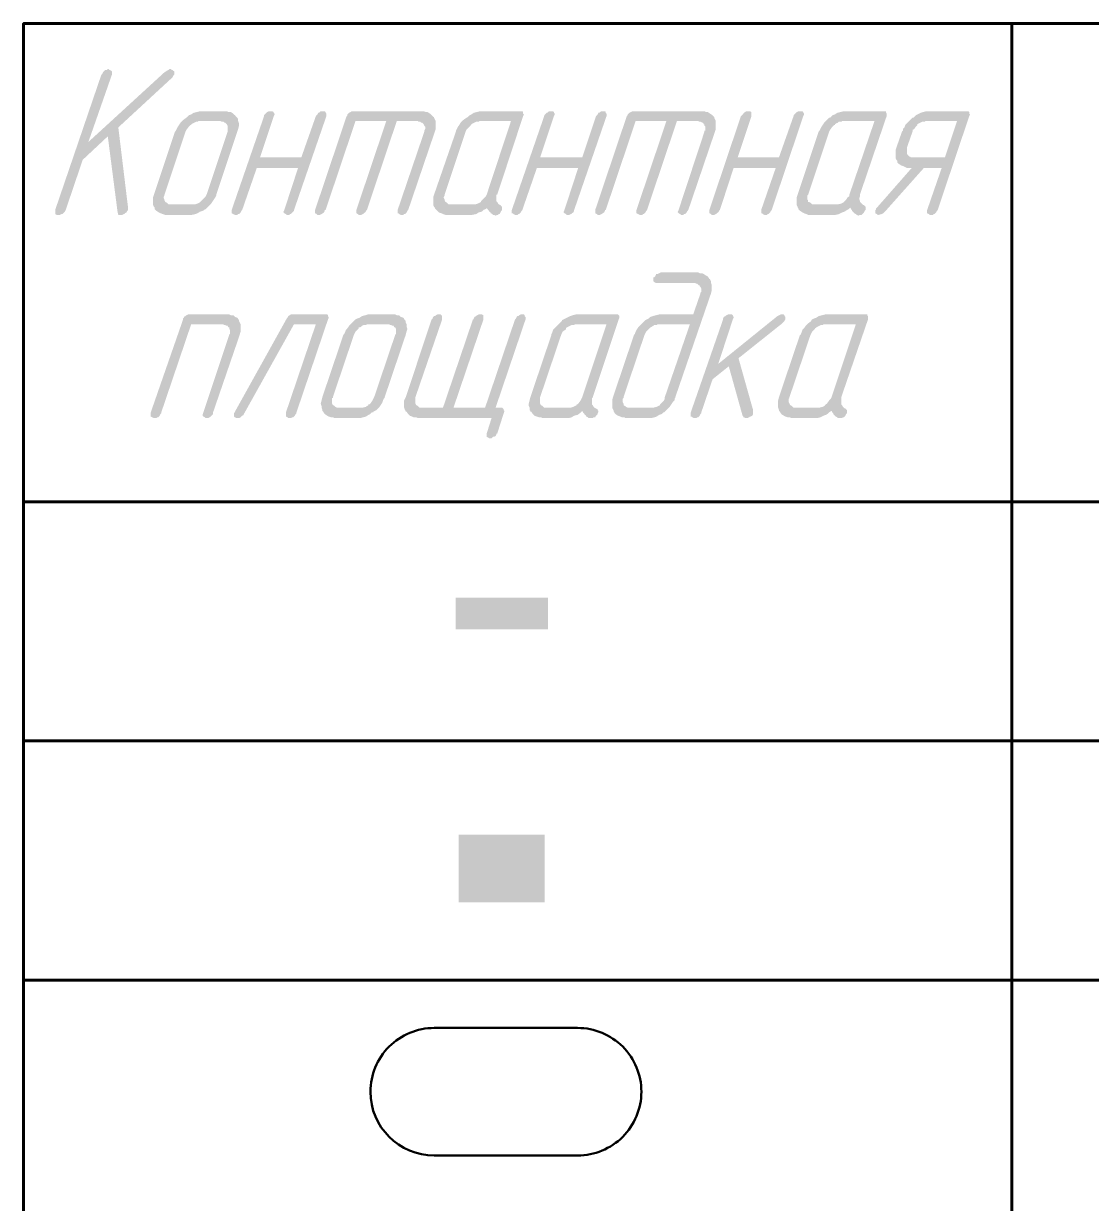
# Model space of a CAD drawing. Extents: x 346 to 4955, y 45 to 639.
# Drawn here: x 1515.52 to 1548.9, y 157.03 to 193.91 of the extents above; entities that cross this region are included whole.
import ezdxf

# ---------------------------------------------------------------- set-up
doc = ezdxf.new("R2010")
doc.units = 0
doc.header["$MEASUREMENT"] = 0
doc.layers.add('PDF _Геометрия', color=7, linetype='CONTINUOUS')
doc.layers.add('PDF _Сплошная заливка', color=7, linetype='CONTINUOUS')

msp = doc.modelspace()

# ---------------------------------------------------------------- hatches: boundary and pattern name
at = {"layer": 'PDF _Сплошная заливка', "transparency": 33554559}
for points in [[(1520.155, 192.458), (1520.18, 192.458), (1520.205, 192.433), (1520.231, 192.408), (1520.231, 192.382), (1520.231, 192.357), (1520.231, 192.306), (1520.231, 192.306), (1520.205, 192.281), (1520.18, 192.23), (1520.155, 192.205), (1518.484, 190.661), (1518.788, 188.155), (1518.788, 188.104), (1518.788, 188.104), (1518.788, 188.079), (1518.788, 188.079), (1518.763, 188.053), (1518.737, 188.003), (1518.687, 187.978), (1518.687, 187.952), (1518.661, 187.952), (1518.611, 187.927), (1518.56, 187.927), (1518.484, 187.927), (1518.459, 188.028), (1518.155, 190.382), (1517.371, 189.648), (1516.839, 188.079), (1516.839, 188.079), (1516.814, 188.028), (1516.789, 188.003), (1516.738, 187.952), (1516.738, 187.952), (1516.713, 187.952), (1516.662, 187.927), (1516.611, 187.927), (1516.611, 187.927), (1516.586, 187.927), (1516.561, 187.927), (1516.51, 187.952), (1516.51, 187.978), (1516.51, 188.003), (1516.51, 188.028), (1516.51, 188.079), (1517.953, 192.306), (1517.953, 192.306), (1517.978, 192.332), (1518.003, 192.382), (1518.029, 192.408), (1518.029, 192.408), (1518.054, 192.433), (1518.079, 192.458), (1518.13, 192.458), (1518.155, 192.484), (1518.181, 192.484), (1518.206, 192.458), (1518.231, 192.458), (1518.257, 192.433), (1518.257, 192.433), (1518.282, 192.408), (1518.282, 192.357), (1518.282, 192.306), (1517.548, 190.205), (1519.952, 192.408), (1519.977, 192.408), (1519.977, 192.408), (1520.003, 192.433), (1520.053, 192.458), (1520.079, 192.484), (1520.129, 192.484)], [(1524.887, 191.167), (1524.938, 191.167), (1524.963, 191.142), (1524.963, 191.117), (1524.988, 191.091), (1524.988, 191.066), (1524.988, 191.015), (1523.976, 188.079), (1523.976, 188.079), (1523.976, 188.053), (1523.925, 188.003), (1523.9, 187.978), (1523.875, 187.952), (1523.85, 187.952), (1523.824, 187.927), (1523.774, 187.927), (1523.774, 187.927), (1523.748, 187.927), (1523.723, 187.952), (1523.672, 187.978), (1523.672, 187.978), (1523.647, 188.003), (1523.647, 188.028), (1523.672, 188.079), (1524.103, 189.395), (1522.812, 189.395), (1522.356, 188.079), (1522.356, 188.079), (1522.331, 188.053), (1522.306, 188.003), (1522.28, 187.978), (1522.255, 187.952), (1522.23, 187.952), (1522.205, 187.927), (1522.154, 187.927), (1522.129, 187.927), (1522.129, 187.927), (1522.078, 187.952), (1522.027, 187.978), (1522.027, 187.978), (1522.027, 188.003), (1522.027, 188.028), (1522.027, 188.079), (1523.04, 191.015), (1523.04, 191.015), (1523.04, 191.041), (1523.065, 191.066), (1523.116, 191.117), (1523.116, 191.117), (1523.141, 191.142), (1523.192, 191.167), (1523.242, 191.167), (1523.242, 191.167), (1523.267, 191.167), (1523.293, 191.167), (1523.343, 191.142), (1523.343, 191.117), (1523.369, 191.091), (1523.369, 191.066), (1523.343, 191.015), (1522.913, 189.724), (1524.204, 189.724), (1524.659, 191.015), (1524.659, 191.015), (1524.685, 191.041), (1524.71, 191.066), (1524.735, 191.117), (1524.761, 191.117), (1524.786, 191.142), (1524.811, 191.167), (1524.862, 191.167)], [(1528.025, 191.167), (1528.101, 191.142), (1528.152, 191.142), (1528.228, 191.091), (1528.278, 191.041), (1528.329, 190.99), (1528.354, 190.99), (1528.354, 190.965), (1528.38, 190.914), (1528.405, 190.863), (1528.405, 190.788), (1528.405, 190.712), (1528.405, 190.61), (1528.38, 190.534), (1527.545, 188.079), (1527.545, 188.079), (1527.519, 188.053), (1527.494, 188.003), (1527.469, 187.978), (1527.443, 187.952), (1527.418, 187.952), (1527.393, 187.927), (1527.342, 187.927), (1527.317, 187.927), (1527.317, 187.927), (1527.266, 187.952), (1527.241, 187.978), (1527.215, 187.978), (1527.215, 188.003), (1527.215, 188.028), (1527.215, 188.079), (1528.051, 190.534), (1528.051, 190.534), (1528.051, 190.56), (1528.051, 190.56), (1528.076, 190.61), (1528.076, 190.636), (1528.076, 190.686), (1528.051, 190.712), (1528.025, 190.762), (1528.025, 190.762), (1528.025, 190.762), (1527.975, 190.813), (1527.949, 190.813), (1527.924, 190.838), (1527.873, 190.838), (1527.848, 190.863), (1527.19, 190.863), (1526.254, 188.079), (1526.254, 188.079), (1526.228, 188.053), (1526.203, 188.003), (1526.153, 187.978), (1526.153, 187.952), (1526.127, 187.952), (1526.077, 187.927), (1526.026, 187.927), (1526.026, 187.927), (1526.001, 187.927), (1525.975, 187.952), (1525.925, 187.978), (1525.925, 187.978), (1525.925, 188.003), (1525.925, 188.028), (1525.925, 188.079), (1526.861, 190.863), (1525.899, 190.863), (1524.963, 188.079), (1524.938, 188.079), (1524.938, 188.053), (1524.912, 188.003), (1524.862, 187.978), (1524.862, 187.952), (1524.837, 187.952), (1524.786, 187.927), (1524.735, 187.927), (1524.735, 187.927), (1524.71, 187.927), (1524.685, 187.952), (1524.634, 187.978), (1524.634, 187.978), (1524.634, 188.003), (1524.634, 188.028), (1524.634, 188.079), (1525.621, 191.015), (1525.621, 191.015), (1525.646, 191.041), (1525.646, 191.066), (1525.672, 191.091), (1525.697, 191.117), (1525.748, 191.142), (1525.773, 191.167), (1525.849, 191.167), (1528, 191.167)], [(1533.669, 191.167), (1533.694, 191.167), (1533.72, 191.142), (1533.72, 191.117), (1533.745, 191.091), (1533.745, 191.066), (1533.745, 191.015), (1532.733, 188.079), (1532.733, 188.079), (1532.733, 188.053), (1532.707, 188.003), (1532.657, 187.978), (1532.657, 187.952), (1532.631, 187.952), (1532.581, 187.927), (1532.53, 187.927), (1532.53, 187.927), (1532.505, 187.927), (1532.479, 187.952), (1532.429, 187.978), (1532.429, 187.978), (1532.404, 188.003), (1532.404, 188.028), (1532.429, 188.079), (1532.859, 189.395), (1531.568, 189.395), (1531.113, 188.079), (1531.113, 188.079), (1531.088, 188.053), (1531.062, 188.003), (1531.037, 187.978), (1531.012, 187.952), (1530.986, 187.952), (1530.961, 187.927), (1530.91, 187.927), (1530.885, 187.927), (1530.885, 187.927), (1530.835, 187.952), (1530.809, 187.978), (1530.784, 187.978), (1530.784, 188.003), (1530.784, 188.028), (1530.784, 188.079), (1531.796, 191.015), (1531.796, 191.015), (1531.796, 191.041), (1531.822, 191.066), (1531.872, 191.117), (1531.897, 191.117), (1531.923, 191.142), (1531.948, 191.167), (1531.999, 191.167), (1532.024, 191.167), (1532.024, 191.167), (1532.075, 191.167), (1532.1, 191.142), (1532.1, 191.117), (1532.125, 191.091), (1532.125, 191.066), (1532.1, 191.015), (1531.67, 189.724), (1532.986, 189.724), (1533.416, 191.015), (1533.416, 191.015), (1533.441, 191.041), (1533.466, 191.066), (1533.492, 191.117), (1533.517, 191.117), (1533.542, 191.142), (1533.593, 191.167), (1533.618, 191.167), (1533.644, 191.167)], [(1536.807, 191.167), (1536.858, 191.142), (1536.908, 191.142), (1536.984, 191.091), (1537.06, 191.041), (1537.111, 190.99), (1537.111, 190.99), (1537.111, 190.965), (1537.136, 190.914), (1537.161, 190.863), (1537.161, 190.788), (1537.161, 190.712), (1537.161, 190.61), (1537.136, 190.534), (1536.301, 188.079), (1536.301, 188.079), (1536.276, 188.053), (1536.25, 188.003), (1536.225, 187.978), (1536.2, 187.952), (1536.174, 187.952), (1536.149, 187.927), (1536.099, 187.927), (1536.099, 187.927), (1536.073, 187.927), (1536.048, 187.952), (1535.997, 187.978), (1535.997, 187.978), (1535.972, 188.003), (1535.972, 188.028), (1535.997, 188.079), (1536.807, 190.534), (1536.807, 190.534), (1536.807, 190.56), (1536.832, 190.56), (1536.832, 190.61), (1536.832, 190.636), (1536.832, 190.686), (1536.807, 190.712), (1536.807, 190.762), (1536.807, 190.762), (1536.782, 190.762), (1536.756, 190.813), (1536.731, 190.813), (1536.681, 190.838), (1536.655, 190.838), (1536.605, 190.863), (1535.947, 190.863), (1535.01, 188.079), (1535.01, 188.079), (1534.985, 188.053), (1534.96, 188.003), (1534.934, 187.978), (1534.909, 187.952), (1534.884, 187.952), (1534.858, 187.927), (1534.808, 187.927), (1534.783, 187.927), (1534.783, 187.927), (1534.732, 187.952), (1534.681, 187.978), (1534.681, 187.978), (1534.681, 188.003), (1534.681, 188.028), (1534.681, 188.079), (1535.618, 190.863), (1534.656, 190.863), (1533.72, 188.079), (1533.694, 188.079), (1533.694, 188.053), (1533.669, 188.003), (1533.618, 187.978), (1533.618, 187.952), (1533.593, 187.952), (1533.542, 187.927), (1533.492, 187.927), (1533.492, 187.927), (1533.466, 187.927), (1533.441, 187.952), (1533.391, 187.978), (1533.391, 187.978), (1533.391, 188.003), (1533.391, 188.028), (1533.391, 188.079), (1534.378, 191.015), (1534.378, 191.015), (1534.403, 191.041), (1534.403, 191.066), (1534.428, 191.091), (1534.454, 191.117), (1534.504, 191.142), (1534.555, 191.167), (1534.605, 191.167), (1536.756, 191.167)], [(1539.819, 191.167), (1539.869, 191.167), (1539.895, 191.142), (1539.895, 191.117), (1539.92, 191.091), (1539.92, 191.066), (1539.895, 191.015), (1538.908, 188.079), (1538.908, 188.079), (1538.882, 188.053), (1538.857, 188.003), (1538.832, 187.978), (1538.806, 187.952), (1538.781, 187.952), (1538.756, 187.927), (1538.705, 187.927), (1538.68, 187.927), (1538.68, 187.927), (1538.629, 187.952), (1538.604, 187.978), (1538.579, 187.978), (1538.579, 188.003), (1538.579, 188.028), (1538.579, 188.079), (1539.034, 189.395), (1537.718, 189.395), (1537.288, 188.079), (1537.288, 188.079), (1537.263, 188.053), (1537.237, 188.003), (1537.187, 187.978), (1537.187, 187.952), (1537.161, 187.952), (1537.111, 187.927), (1537.06, 187.927), (1537.06, 187.927), (1537.035, 187.927), (1537.01, 187.952), (1536.959, 187.978), (1536.959, 187.978), (1536.959, 188.003), (1536.959, 188.028), (1536.959, 188.079), (1537.946, 191.015), (1537.971, 191.015), (1537.971, 191.041), (1537.997, 191.066), (1538.047, 191.117), (1538.047, 191.117), (1538.073, 191.142), (1538.123, 191.167), (1538.174, 191.167), (1538.174, 191.167), (1538.199, 191.167), (1538.224, 191.167), (1538.275, 191.142), (1538.275, 191.117), (1538.275, 191.091), (1538.275, 191.066), (1538.275, 191.015), (1537.845, 189.724), (1539.135, 189.724), (1539.591, 191.015), (1539.591, 191.015), (1539.591, 191.041), (1539.616, 191.066), (1539.667, 191.117), (1539.667, 191.117), (1539.692, 191.142), (1539.743, 191.167), (1539.793, 191.167)], [(1521.951, 184.813), (1522.002, 184.788), (1522.078, 184.788), (1522.129, 184.737), (1522.205, 184.712), (1522.255, 184.636), (1522.255, 184.636), (1522.255, 184.611), (1522.28, 184.56), (1522.306, 184.509), (1522.306, 184.433), (1522.306, 184.357), (1522.306, 184.281), (1522.28, 184.18), (1521.445, 181.75), (1521.445, 181.725), (1521.445, 181.699), (1521.395, 181.649), (1521.369, 181.623), (1521.344, 181.598), (1521.319, 181.598), (1521.293, 181.573), (1521.243, 181.573), (1521.243, 181.573), (1521.218, 181.573), (1521.192, 181.598), (1521.142, 181.623), (1521.142, 181.623), (1521.116, 181.649), (1521.116, 181.674), (1521.142, 181.75), (1521.951, 184.18), (1521.951, 184.18), (1521.951, 184.205), (1521.977, 184.205), (1521.977, 184.256), (1521.977, 184.281), (1521.977, 184.332), (1521.951, 184.357), (1521.951, 184.408), (1521.951, 184.408), (1521.926, 184.408), (1521.901, 184.459), (1521.875, 184.459), (1521.825, 184.484), (1521.8, 184.484), (1521.749, 184.509), (1520.762, 184.509), (1519.826, 181.75), (1519.826, 181.725), (1519.8, 181.699), (1519.775, 181.649), (1519.75, 181.623), (1519.724, 181.598), (1519.699, 181.598), (1519.674, 181.573), (1519.623, 181.573), (1519.598, 181.573), (1519.598, 181.573), (1519.547, 181.598), (1519.497, 181.623), (1519.497, 181.623), (1519.497, 181.649), (1519.497, 181.674), (1519.497, 181.75), (1520.509, 184.661), (1520.509, 184.661), (1520.509, 184.686), (1520.534, 184.712), (1520.534, 184.737), (1520.585, 184.762), (1520.61, 184.788), (1520.661, 184.813), (1520.711, 184.813), (1521.901, 184.813)], [(1524.988, 184.813), (1525.014, 184.813), (1525.039, 184.788), (1525.039, 184.762), (1525.064, 184.712), (1525.039, 184.661), (1524.052, 181.75), (1524.052, 181.725), (1524.027, 181.699), (1524.001, 181.649), (1523.976, 181.623), (1523.951, 181.598), (1523.925, 181.598), (1523.875, 181.573), (1523.824, 181.573), (1523.824, 181.573), (1523.799, 181.573), (1523.774, 181.598), (1523.723, 181.623), (1523.723, 181.623), (1523.723, 181.649), (1523.723, 181.674), (1523.723, 181.75), (1524.659, 184.509), (1523.976, 184.509), (1522.407, 181.699), (1522.407, 181.699), (1522.407, 181.674), (1522.356, 181.649), (1522.306, 181.598), (1522.255, 181.573), (1522.205, 181.573), (1522.205, 181.573), (1522.179, 181.573), (1522.129, 181.598), (1522.103, 181.623), (1522.103, 181.623), (1522.103, 181.649), (1522.103, 181.674), (1522.103, 181.725), (1522.129, 181.775), (1523.748, 184.686), (1523.774, 184.712), (1523.774, 184.712), (1523.799, 184.762), (1523.875, 184.813), (1523.9, 184.813), (1523.951, 184.813), (1524.963, 184.813)], [(1531.138, 184.813), (1531.163, 184.813), (1531.189, 184.788), (1531.189, 184.762), (1531.214, 184.737), (1531.214, 184.712), (1531.214, 184.661), (1530.278, 181.902), (1530.455, 181.902), (1530.48, 181.902), (1530.505, 181.876), (1530.531, 181.851), (1530.531, 181.826), (1530.556, 181.8), (1530.531, 181.725), (1530.328, 181.092), (1530.303, 181.092), (1530.303, 181.066), (1530.278, 181.016), (1530.227, 180.99), (1530.202, 180.99), (1530.176, 180.965), (1530.151, 180.94), (1530.101, 180.94), (1530.101, 180.94), (1530.075, 180.94), (1530.05, 180.965), (1529.999, 180.99), (1529.999, 180.99), (1529.999, 181.016), (1529.999, 181.041), (1529.999, 181.092), (1530.151, 181.573), (1527.848, 181.573), (1527.798, 181.598), (1527.722, 181.598), (1527.671, 181.623), (1527.595, 181.649), (1527.545, 181.699), (1527.494, 181.775), (1527.469, 181.775), (1527.469, 181.8), (1527.443, 181.826), (1527.418, 181.902), (1527.418, 181.952), (1527.418, 182.028), (1527.418, 182.13), (1527.469, 182.231), (1528.278, 184.661), (1528.278, 184.661), (1528.304, 184.686), (1528.329, 184.737), (1528.354, 184.762), (1528.38, 184.762), (1528.405, 184.788), (1528.456, 184.813), (1528.506, 184.813), (1528.506, 184.813), (1528.531, 184.813), (1528.557, 184.813), (1528.582, 184.788), (1528.607, 184.762), (1528.607, 184.737), (1528.607, 184.712), (1528.607, 184.661), (1527.772, 182.231), (1527.772, 182.206), (1527.772, 182.206), (1527.772, 182.18), (1527.772, 182.155), (1527.772, 182.104), (1527.772, 182.079), (1527.772, 182.028), (1527.798, 181.978), (1527.798, 181.978), (1527.798, 181.978), (1527.848, 181.952), (1527.873, 181.927), (1527.899, 181.902), (1527.949, 181.902), (1528, 181.902), (1528.633, 181.902), (1529.569, 184.661), (1529.594, 184.661), (1529.594, 184.686), (1529.62, 184.737), (1529.67, 184.762), (1529.67, 184.762), (1529.696, 184.788), (1529.746, 184.813), (1529.797, 184.813), (1529.797, 184.813), (1529.822, 184.813), (1529.848, 184.813), (1529.898, 184.788), (1529.898, 184.762), (1529.898, 184.737), (1529.898, 184.712), (1529.898, 184.661), (1528.962, 181.902), (1529.949, 181.902), (1530.885, 184.661), (1530.885, 184.661), (1530.91, 184.686), (1530.936, 184.737), (1530.961, 184.762), (1530.986, 184.762), (1531.012, 184.788), (1531.062, 184.813), (1531.088, 184.813), (1531.113, 184.813)], [(1539.262, 184.813), (1539.287, 184.813), (1539.313, 184.762), (1539.313, 184.762), (1539.338, 184.737), (1539.338, 184.712), (1539.338, 184.661), (1539.313, 184.636), (1539.313, 184.611), (1539.287, 184.585), (1539.237, 184.535), (1537.87, 183.446), (1538.326, 181.826), (1538.326, 181.725), (1538.326, 181.725), (1538.326, 181.699), (1538.3, 181.649), (1538.25, 181.623), (1538.224, 181.623), (1538.199, 181.598), (1538.149, 181.573), (1538.098, 181.573), (1538.098, 181.573), (1538.047, 181.598), (1538.047, 181.598), (1538.022, 181.598), (1538.022, 181.623), (1537.997, 181.649), (1537.566, 183.193), (1537.06, 182.788), (1536.706, 181.75), (1536.706, 181.725), (1536.681, 181.699), (1536.655, 181.649), (1536.63, 181.623), (1536.605, 181.598), (1536.579, 181.598), (1536.554, 181.573), (1536.503, 181.573), (1536.478, 181.573), (1536.478, 181.573), (1536.428, 181.598), (1536.402, 181.623), (1536.377, 181.623), (1536.377, 181.649), (1536.377, 181.674), (1536.377, 181.75), (1537.389, 184.661), (1537.389, 184.661), (1537.389, 184.686), (1537.415, 184.737), (1537.465, 184.762), (1537.465, 184.762), (1537.49, 184.788), (1537.541, 184.813), (1537.592, 184.813), (1537.617, 184.813), (1537.617, 184.813), (1537.668, 184.813), (1537.693, 184.788), (1537.693, 184.762), (1537.718, 184.737), (1537.718, 184.712), (1537.693, 184.661), (1537.237, 183.269), (1539.085, 184.762), (1539.085, 184.762), (1539.085, 184.762), (1539.135, 184.788), (1539.186, 184.813), (1539.237, 184.813), (1539.237, 184.813)]]:
    msp.add_hatch(color=256, dxfattribs=at).paths.add_polyline_path(points)
h = msp.add_hatch(color=256, dxfattribs=at)
h.paths.add_polyline_path([(1521.673, 190.863), (1520.99, 190.863), (1520.964, 190.838), (1520.939, 190.838), (1520.914, 190.838), (1520.863, 190.813), (1520.813, 190.788), (1520.762, 190.762), (1520.762, 190.737), (1520.737, 190.737), (1520.711, 190.712), (1520.686, 190.686), (1520.635, 190.61), (1520.61, 190.585), (1520.585, 190.534), (1519.927, 188.56), (1519.927, 188.56), (1519.927, 188.56), (1519.927, 188.534), (1519.901, 188.484), (1519.901, 188.459), (1519.927, 188.408), (1519.927, 188.383), (1519.952, 188.332), (1519.952, 188.332), (1519.952, 188.332), (1520.003, 188.307), (1520.028, 188.281), (1520.053, 188.256), (1520.104, 188.256), (1520.129, 188.256), (1520.813, 188.256), (1520.838, 188.256), (1520.888, 188.256), (1520.964, 188.281), (1521.015, 188.307), (1521.04, 188.332), (1521.066, 188.357), (1521.066, 188.357), (1521.091, 188.383), (1521.116, 188.408), (1521.192, 188.484), (1521.218, 188.509), (1521.243, 188.56), (1521.901, 190.534), (1521.901, 190.534), (1521.901, 190.56), (1521.901, 190.56), (1521.901, 190.61), (1521.901, 190.636), (1521.901, 190.686), (1521.901, 190.712), (1521.875, 190.762), (1521.875, 190.762), (1521.875, 190.762), (1521.825, 190.813), (1521.8, 190.813), (1521.774, 190.838), (1521.724, 190.838)], flags=0)
h.paths.add_polyline_path([(1521.875, 191.167), (1521.926, 191.142), (1522.002, 191.142), (1522.078, 191.091), (1522.129, 191.041), (1522.179, 190.99), (1522.179, 190.99), (1522.205, 190.965), (1522.23, 190.914), (1522.23, 190.863), (1522.255, 190.788), (1522.255, 190.712), (1522.23, 190.61), (1522.205, 190.534), (1521.547, 188.56), (1521.547, 188.56), (1521.547, 188.534), (1521.521, 188.484), (1521.471, 188.408), (1521.42, 188.332), (1521.369, 188.256), (1521.293, 188.18), (1521.218, 188.104), (1521.192, 188.104), (1521.167, 188.079), (1521.116, 188.053), (1521.04, 188.028), (1520.964, 187.978), (1520.888, 187.952), (1520.787, 187.927), (1520.686, 187.927), (1519.977, 187.927), (1519.952, 187.927), (1519.876, 187.952), (1519.8, 187.978), (1519.75, 188.003), (1519.674, 188.053), (1519.623, 188.104), (1519.623, 188.129), (1519.623, 188.155), (1519.598, 188.18), (1519.573, 188.231), (1519.573, 188.307), (1519.573, 188.383), (1519.573, 188.484), (1519.598, 188.56), (1520.256, 190.534), (1520.281, 190.534), (1520.281, 190.56), (1520.306, 190.61), (1520.332, 190.661), (1520.382, 190.737), (1520.433, 190.813), (1520.509, 190.889), (1520.61, 190.965), (1520.61, 190.965), (1520.635, 190.99), (1520.686, 191.041), (1520.762, 191.066), (1520.838, 191.117), (1520.939, 191.142), (1521.04, 191.167), (1521.142, 191.167), (1521.825, 191.167)], flags=0)
h = msp.add_hatch(color=256, dxfattribs=at)
h.paths.add_polyline_path([(1530.759, 190.863), (1529.772, 190.863), (1529.746, 190.838), (1529.696, 190.838), (1529.67, 190.838), (1529.62, 190.813), (1529.569, 190.788), (1529.518, 190.762), (1529.518, 190.737), (1529.493, 190.737), (1529.493, 190.712), (1529.468, 190.686), (1529.392, 190.61), (1529.367, 190.585), (1529.341, 190.534), (1528.683, 188.56), (1528.683, 188.56), (1528.683, 188.56), (1528.683, 188.534), (1528.658, 188.484), (1528.658, 188.459), (1528.683, 188.408), (1528.683, 188.383), (1528.709, 188.332), (1528.709, 188.332), (1528.709, 188.332), (1528.759, 188.307), (1528.785, 188.281), (1528.81, 188.256), (1528.861, 188.256), (1528.911, 188.256), (1529.569, 188.256), (1529.594, 188.256), (1529.645, 188.256), (1529.721, 188.281), (1529.772, 188.307), (1529.822, 188.332), (1529.822, 188.357), (1529.822, 188.357), (1529.848, 188.383), (1529.873, 188.408), (1529.949, 188.484), (1529.974, 188.509), (1529.999, 188.56)], flags=0)
h.paths.add_polyline_path([(1531.088, 191.167), (1531.113, 191.167), (1531.138, 191.142), (1531.138, 191.091), (1531.163, 191.066), (1531.138, 191.015), (1530.328, 188.56), (1530.328, 188.56), (1530.303, 188.56), (1530.303, 188.534), (1530.303, 188.509), (1530.303, 188.433), (1530.303, 188.357), (1530.303, 188.357), (1530.303, 188.357), (1530.328, 188.332), (1530.354, 188.281), (1530.379, 188.256), (1530.43, 188.231), (1530.43, 188.231), (1530.43, 188.231), (1530.455, 188.205), (1530.48, 188.18), (1530.48, 188.155), (1530.48, 188.129), (1530.48, 188.079), (1530.48, 188.079), (1530.455, 188.053), (1530.43, 188.003), (1530.404, 187.952), (1530.379, 187.952), (1530.354, 187.927), (1530.328, 187.927), (1530.278, 187.902), (1530.227, 187.927), (1530.202, 187.927), (1530.176, 187.952), (1530.126, 187.978), (1530.101, 188.028), (1530.075, 188.028), (1530.075, 188.028), (1530.075, 188.053), (1530.05, 188.079), (1530.025, 188.104), (1529.999, 188.155), (1529.999, 188.129), (1529.949, 188.104), (1529.898, 188.079), (1529.848, 188.028), (1529.746, 188.003), (1529.67, 187.952), (1529.544, 187.927), (1529.443, 187.927), (1528.759, 187.927), (1528.709, 187.927), (1528.633, 187.952), (1528.582, 187.978), (1528.506, 188.003), (1528.456, 188.053), (1528.405, 188.104), (1528.38, 188.129), (1528.38, 188.155), (1528.354, 188.18), (1528.329, 188.231), (1528.329, 188.307), (1528.329, 188.383), (1528.329, 188.484), (1528.354, 188.56), (1529.038, 190.534), (1529.038, 190.534), (1529.038, 190.56), (1529.063, 190.61), (1529.088, 190.661), (1529.139, 190.737), (1529.189, 190.813), (1529.265, 190.889), (1529.367, 190.965), (1529.367, 190.965), (1529.417, 190.99), (1529.468, 191.041), (1529.518, 191.066), (1529.594, 191.117), (1529.696, 191.142), (1529.797, 191.167), (1529.898, 191.167), (1531.062, 191.167)], flags=0)
h = msp.add_hatch(color=256, dxfattribs=at)
h.paths.add_polyline_path([(1542.122, 190.863), (1541.109, 190.863), (1541.084, 190.838), (1541.059, 190.838), (1541.008, 190.838), (1540.983, 190.813), (1540.932, 190.788), (1540.882, 190.762), (1540.882, 190.737), (1540.856, 190.737), (1540.831, 190.712), (1540.806, 190.686), (1540.755, 190.61), (1540.73, 190.585), (1540.705, 190.534), (1540.047, 188.56), (1540.047, 188.56), (1540.047, 188.56), (1540.021, 188.534), (1540.021, 188.484), (1540.021, 188.459), (1540.021, 188.408), (1540.047, 188.383), (1540.047, 188.332), (1540.072, 188.332), (1540.072, 188.332), (1540.122, 188.307), (1540.148, 188.281), (1540.173, 188.256), (1540.224, 188.256), (1540.249, 188.256), (1540.932, 188.256), (1540.958, 188.256), (1540.983, 188.256), (1541.084, 188.281), (1541.135, 188.307), (1541.16, 188.332), (1541.185, 188.357), (1541.185, 188.357), (1541.211, 188.383), (1541.236, 188.408), (1541.287, 188.484), (1541.337, 188.509), (1541.337, 188.56)], flags=0)
h.paths.add_polyline_path([(1542.451, 191.167), (1542.476, 191.167), (1542.476, 191.142), (1542.501, 191.091), (1542.501, 191.066), (1542.501, 191.015), (1541.666, 188.56), (1541.666, 188.56), (1541.666, 188.56), (1541.666, 188.534), (1541.666, 188.509), (1541.641, 188.433), (1541.666, 188.357), (1541.666, 188.357), (1541.666, 188.357), (1541.666, 188.332), (1541.717, 188.281), (1541.742, 188.256), (1541.767, 188.231), (1541.793, 188.231), (1541.793, 188.231), (1541.818, 188.205), (1541.843, 188.18), (1541.843, 188.155), (1541.843, 188.129), (1541.843, 188.079), (1541.843, 188.079), (1541.818, 188.053), (1541.793, 188.003), (1541.742, 187.952), (1541.742, 187.952), (1541.717, 187.927), (1541.666, 187.927), (1541.616, 187.902), (1541.565, 187.927), (1541.565, 187.927), (1541.54, 187.952), (1541.489, 187.978), (1541.439, 188.028), (1541.439, 188.028), (1541.439, 188.028), (1541.413, 188.053), (1541.413, 188.079), (1541.388, 188.104), (1541.363, 188.155), (1541.337, 188.129), (1541.312, 188.104), (1541.261, 188.079), (1541.185, 188.028), (1541.109, 188.003), (1541.008, 187.952), (1540.907, 187.927), (1540.806, 187.927), (1540.097, 187.927), (1540.047, 187.927), (1539.996, 187.952), (1539.92, 187.978), (1539.869, 188.003), (1539.793, 188.053), (1539.743, 188.104), (1539.743, 188.129), (1539.718, 188.155), (1539.718, 188.18), (1539.692, 188.231), (1539.692, 188.307), (1539.692, 188.383), (1539.692, 188.484), (1539.718, 188.56), (1540.376, 190.534), (1540.376, 190.534), (1540.401, 190.56), (1540.426, 190.61), (1540.451, 190.661), (1540.502, 190.737), (1540.553, 190.813), (1540.629, 190.889), (1540.705, 190.965), (1540.73, 190.965), (1540.755, 190.99), (1540.806, 191.041), (1540.882, 191.066), (1540.958, 191.117), (1541.059, 191.142), (1541.16, 191.167), (1541.261, 191.167), (1542.426, 191.167)], flags=0)
h = msp.add_hatch(color=256, dxfattribs=at)
h.paths.add_polyline_path([(1544.703, 190.863), (1543.716, 190.863), (1543.691, 190.838), (1543.666, 190.838), (1543.615, 190.838), (1543.564, 190.813), (1543.514, 190.788), (1543.463, 190.762), (1543.463, 190.737), (1543.463, 190.737), (1543.438, 190.712), (1543.413, 190.686), (1543.362, 190.61), (1543.311, 190.585), (1543.311, 190.534), (1543.134, 190.028), (1543.134, 190.028), (1543.134, 190.028), (1543.134, 190.003), (1543.134, 189.952), (1543.134, 189.876), (1543.134, 189.851), (1543.159, 189.8), (1543.159, 189.8), (1543.159, 189.8), (1543.21, 189.75), (1543.235, 189.75), (1543.261, 189.724), (1543.311, 189.724), (1543.362, 189.724), (1544.324, 189.724)], flags=0)
h.paths.add_polyline_path([(1545.032, 191.167), (1545.057, 191.167), (1545.083, 191.142), (1545.083, 191.091), (1545.108, 191.066), (1545.083, 191.015), (1544.096, 188.079), (1544.096, 188.079), (1544.07, 188.053), (1544.045, 188.003), (1544.02, 187.978), (1543.995, 187.952), (1543.969, 187.952), (1543.944, 187.927), (1543.868, 187.927), (1543.868, 187.927), (1543.843, 187.927), (1543.817, 187.952), (1543.767, 187.978), (1543.767, 187.978), (1543.767, 188.003), (1543.767, 188.028), (1543.767, 188.079), (1544.222, 189.395), (1543.666, 189.395), (1542.426, 188.003), (1542.35, 187.952), (1542.248, 187.927), (1542.248, 187.927), (1542.223, 187.927), (1542.198, 187.952), (1542.147, 187.978), (1542.147, 187.978), (1542.147, 188.003), (1542.147, 188.028), (1542.147, 188.079), (1542.147, 188.079), (1542.172, 188.104), (1542.172, 188.129), (1542.198, 188.155), (1543.286, 189.395), (1543.185, 189.395), (1543.134, 189.395), (1543.083, 189.421), (1543.033, 189.446), (1542.957, 189.471), (1542.881, 189.522), (1542.83, 189.572), (1542.83, 189.598), (1542.83, 189.623), (1542.805, 189.648), (1542.78, 189.699), (1542.78, 189.775), (1542.78, 189.851), (1542.78, 189.952), (1542.805, 190.028), (1542.982, 190.534), (1542.982, 190.534), (1543.008, 190.56), (1543.008, 190.61), (1543.058, 190.661), (1543.083, 190.737), (1543.159, 190.813), (1543.235, 190.889), (1543.311, 190.965), (1543.337, 190.965), (1543.362, 190.99), (1543.413, 191.041), (1543.463, 191.066), (1543.564, 191.117), (1543.64, 191.142), (1543.742, 191.167), (1543.843, 191.167), (1545.007, 191.167)], flags=0)
h = msp.add_hatch(color=256, dxfattribs=at)
h.paths.add_polyline_path([(1536.352, 184.509), (1535.339, 184.509), (1535.314, 184.484), (1535.289, 184.484), (1535.238, 184.484), (1535.213, 184.459), (1535.162, 184.433), (1535.112, 184.408), (1535.112, 184.408), (1535.086, 184.383), (1535.061, 184.357), (1535.036, 184.332), (1534.985, 184.281), (1534.96, 184.231), (1534.934, 184.18), (1534.276, 182.231), (1534.276, 182.206), (1534.276, 182.206), (1534.251, 182.18), (1534.251, 182.155), (1534.251, 182.104), (1534.251, 182.079), (1534.276, 182.028), (1534.276, 181.978), (1534.302, 181.978), (1534.302, 181.978), (1534.302, 181.952), (1534.327, 181.952), (1534.352, 181.927), (1534.403, 181.902), (1534.454, 181.902), (1534.504, 181.902), (1535.162, 181.902), (1535.187, 181.902), (1535.213, 181.902), (1535.314, 181.927), (1535.365, 181.952), (1535.415, 181.978), (1535.415, 182.003), (1535.415, 182.003), (1535.441, 182.028), (1535.466, 182.054), (1535.542, 182.13), (1535.567, 182.18), (1535.567, 182.231)], flags=0)
h.paths.add_polyline_path([(1536.655, 186.104), (1536.731, 186.104), (1536.782, 186.079), (1536.858, 186.028), (1536.908, 186.003), (1536.959, 185.927), (1536.984, 185.927), (1536.984, 185.902), (1537.01, 185.851), (1537.01, 185.8), (1537.035, 185.724), (1537.035, 185.648), (1537.035, 185.573), (1537.01, 185.471), (1535.896, 182.231), (1535.896, 182.206), (1535.871, 182.18), (1535.871, 182.13), (1535.82, 182.079), (1535.769, 182.003), (1535.719, 181.927), (1535.643, 181.851), (1535.567, 181.775), (1535.542, 181.75), (1535.516, 181.75), (1535.466, 181.699), (1535.39, 181.674), (1535.314, 181.623), (1535.238, 181.598), (1535.137, 181.573), (1535.01, 181.573), (1534.327, 181.573), (1534.302, 181.598), (1534.226, 181.598), (1534.175, 181.623), (1534.099, 181.649), (1534.023, 181.699), (1533.973, 181.775), (1533.973, 181.775), (1533.973, 181.8), (1533.947, 181.851), (1533.922, 181.902), (1533.922, 181.952), (1533.922, 182.054), (1533.922, 182.13), (1533.947, 182.231), (1534.605, 184.18), (1534.605, 184.18), (1534.631, 184.205), (1534.656, 184.281), (1534.681, 184.332), (1534.732, 184.408), (1534.808, 184.484), (1534.884, 184.56), (1534.96, 184.636), (1534.96, 184.636), (1535.01, 184.661), (1535.061, 184.686), (1535.112, 184.737), (1535.187, 184.762), (1535.289, 184.788), (1535.39, 184.813), (1535.491, 184.813), (1536.453, 184.813), (1536.681, 185.471), (1536.681, 185.471), (1536.681, 185.497), (1536.706, 185.522), (1536.706, 185.547), (1536.706, 185.598), (1536.706, 185.623), (1536.681, 185.674), (1536.655, 185.699), (1536.655, 185.699), (1536.655, 185.724), (1536.63, 185.724), (1536.605, 185.75), (1536.579, 185.775), (1536.554, 185.775), (1536.503, 185.8), (1536.453, 185.8), (1535.314, 185.8), (1535.289, 185.8), (1535.238, 185.826), (1535.213, 185.851), (1535.213, 185.851), (1535.213, 185.876), (1535.213, 185.927), (1535.213, 185.952), (1535.213, 185.978), (1535.238, 185.978), (1535.263, 186.003), (1535.289, 186.054), (1535.289, 186.079), (1535.339, 186.079), (1535.39, 186.104), (1535.441, 186.129), (1536.605, 186.129)], flags=0)
h = msp.add_hatch(color=256, dxfattribs=at)
h.paths.add_polyline_path([(1526.937, 184.509), (1526.254, 184.509), (1526.228, 184.484), (1526.203, 184.484), (1526.153, 184.484), (1526.102, 184.459), (1526.077, 184.433), (1526.026, 184.408), (1526.001, 184.408), (1526.001, 184.383), (1525.975, 184.357), (1525.95, 184.332), (1525.899, 184.281), (1525.874, 184.231), (1525.849, 184.18), (1525.191, 182.231), (1525.191, 182.206), (1525.165, 182.206), (1525.165, 182.18), (1525.165, 182.155), (1525.165, 182.104), (1525.165, 182.079), (1525.165, 182.028), (1525.191, 181.978), (1525.191, 181.978), (1525.216, 181.978), (1525.241, 181.952), (1525.267, 181.927), (1525.317, 181.902), (1525.343, 181.902), (1525.393, 181.902), (1526.077, 181.902), (1526.102, 181.902), (1526.127, 181.902), (1526.228, 181.927), (1526.254, 181.952), (1526.304, 181.978), (1526.304, 182.003), (1526.33, 182.003), (1526.355, 182.028), (1526.38, 182.054), (1526.431, 182.13), (1526.456, 182.18), (1526.482, 182.231), (1527.14, 184.18), (1527.14, 184.18), (1527.165, 184.205), (1527.165, 184.205), (1527.165, 184.256), (1527.165, 184.281), (1527.165, 184.332), (1527.165, 184.357), (1527.14, 184.408), (1527.14, 184.408), (1527.114, 184.408), (1527.089, 184.459), (1527.064, 184.459), (1527.013, 184.484), (1526.988, 184.484)], flags=0)
h.paths.add_polyline_path([(1527.14, 184.813), (1527.19, 184.788), (1527.266, 184.788), (1527.317, 184.737), (1527.393, 184.712), (1527.443, 184.636), (1527.443, 184.636), (1527.469, 184.611), (1527.469, 184.56), (1527.494, 184.509), (1527.494, 184.433), (1527.519, 184.357), (1527.494, 184.281), (1527.469, 184.18), (1526.811, 182.231), (1526.811, 182.206), (1526.785, 182.18), (1526.76, 182.13), (1526.735, 182.054), (1526.684, 181.978), (1526.633, 181.902), (1526.558, 181.826), (1526.456, 181.775), (1526.456, 181.75), (1526.406, 181.75), (1526.355, 181.699), (1526.304, 181.674), (1526.228, 181.623), (1526.127, 181.598), (1526.051, 181.573), (1525.95, 181.573), (1525.241, 181.573), (1525.191, 181.598), (1525.14, 181.598), (1525.064, 181.623), (1525.014, 181.649), (1524.938, 181.699), (1524.887, 181.775), (1524.887, 181.775), (1524.862, 181.8), (1524.862, 181.826), (1524.837, 181.902), (1524.837, 181.952), (1524.811, 182.028), (1524.837, 182.13), (1524.862, 182.231), (1525.52, 184.18), (1525.52, 184.18), (1525.545, 184.205), (1525.571, 184.256), (1525.596, 184.332), (1525.646, 184.383), (1525.697, 184.459), (1525.773, 184.535), (1525.849, 184.611), (1525.874, 184.636), (1525.899, 184.661), (1525.95, 184.686), (1526.026, 184.712), (1526.102, 184.762), (1526.203, 184.788), (1526.279, 184.813), (1526.38, 184.813), (1527.089, 184.813)], flags=0)
h = msp.add_hatch(color=256, dxfattribs=at)
h.paths.add_polyline_path([(1533.745, 184.509), (1532.758, 184.509), (1532.733, 184.484), (1532.682, 184.484), (1532.657, 184.484), (1532.606, 184.459), (1532.555, 184.433), (1532.505, 184.408), (1532.505, 184.408), (1532.479, 184.383), (1532.479, 184.357), (1532.454, 184.332), (1532.378, 184.281), (1532.353, 184.231), (1532.328, 184.18), (1531.67, 182.231), (1531.67, 182.206), (1531.67, 182.206), (1531.67, 182.18), (1531.67, 182.155), (1531.67, 182.104), (1531.67, 182.079), (1531.67, 182.028), (1531.695, 181.978), (1531.695, 181.978), (1531.695, 181.978), (1531.746, 181.952), (1531.771, 181.927), (1531.796, 181.902), (1531.847, 181.902), (1531.897, 181.902), (1532.581, 181.902), (1532.606, 181.902), (1532.631, 181.902), (1532.707, 181.927), (1532.758, 181.952), (1532.809, 181.978), (1532.809, 182.003), (1532.834, 182.003), (1532.859, 182.028), (1532.884, 182.054), (1532.935, 182.13), (1532.96, 182.18), (1532.986, 182.231)], flags=0)
h.paths.add_polyline_path([(1534.074, 184.813), (1534.099, 184.813), (1534.125, 184.788), (1534.15, 184.762), (1534.15, 184.712), (1534.125, 184.661), (1533.315, 182.231), (1533.315, 182.206), (1533.289, 182.206), (1533.289, 182.18), (1533.289, 182.155), (1533.289, 182.104), (1533.289, 182.003), (1533.289, 182.003), (1533.289, 182.003), (1533.315, 181.978), (1533.34, 181.927), (1533.365, 181.902), (1533.416, 181.876), (1533.416, 181.876), (1533.416, 181.876), (1533.466, 181.851), (1533.466, 181.826), (1533.492, 181.8), (1533.492, 181.775), (1533.466, 181.725), (1533.466, 181.725), (1533.466, 181.699), (1533.416, 181.649), (1533.391, 181.598), (1533.365, 181.598), (1533.34, 181.598), (1533.315, 181.573), (1533.264, 181.573), (1533.213, 181.573), (1533.188, 181.573), (1533.163, 181.598), (1533.112, 181.623), (1533.087, 181.674), (1533.062, 181.674), (1533.062, 181.674), (1533.062, 181.699), (1533.036, 181.725), (1533.011, 181.75), (1532.986, 181.8), (1532.986, 181.8), (1532.96, 181.775), (1532.91, 181.725), (1532.834, 181.674), (1532.733, 181.649), (1532.657, 181.598), (1532.555, 181.573), (1532.429, 181.573), (1531.746, 181.573), (1531.695, 181.598), (1531.644, 181.598), (1531.568, 181.623), (1531.492, 181.649), (1531.442, 181.699), (1531.391, 181.775), (1531.366, 181.775), (1531.366, 181.8), (1531.341, 181.826), (1531.341, 181.902), (1531.315, 181.952), (1531.315, 182.028), (1531.341, 182.13), (1531.366, 182.231), (1532.024, 184.18), (1532.024, 184.18), (1532.024, 184.205), (1532.049, 184.256), (1532.075, 184.332), (1532.125, 184.383), (1532.201, 184.459), (1532.277, 184.535), (1532.353, 184.611), (1532.353, 184.636), (1532.404, 184.661), (1532.454, 184.686), (1532.505, 184.712), (1532.606, 184.762), (1532.682, 184.788), (1532.783, 184.813), (1532.884, 184.813), (1534.049, 184.813)], flags=0)
h = msp.add_hatch(color=256, dxfattribs=at)
h.paths.add_polyline_path([(1541.54, 184.509), (1540.527, 184.509), (1540.502, 184.484), (1540.477, 184.484), (1540.451, 184.484), (1540.401, 184.459), (1540.35, 184.433), (1540.3, 184.408), (1540.3, 184.408), (1540.274, 184.383), (1540.249, 184.357), (1540.224, 184.332), (1540.173, 184.281), (1540.148, 184.231), (1540.122, 184.18), (1539.464, 182.231), (1539.464, 182.206), (1539.464, 182.206), (1539.439, 182.18), (1539.439, 182.155), (1539.439, 182.104), (1539.439, 182.079), (1539.464, 182.028), (1539.49, 181.978), (1539.49, 181.978), (1539.49, 181.978), (1539.54, 181.952), (1539.566, 181.927), (1539.591, 181.902), (1539.642, 181.902), (1539.667, 181.902), (1540.35, 181.902), (1540.376, 181.902), (1540.401, 181.902), (1540.502, 181.927), (1540.553, 181.952), (1540.578, 181.978), (1540.603, 182.003), (1540.603, 182.003), (1540.629, 182.028), (1540.654, 182.054), (1540.705, 182.13), (1540.755, 182.18), (1540.78, 182.231)], flags=0)
h.paths.add_polyline_path([(1541.869, 184.813), (1541.894, 184.813), (1541.894, 184.788), (1541.919, 184.762), (1541.919, 184.712), (1541.919, 184.661), (1541.084, 182.231), (1541.084, 182.206), (1541.084, 182.206), (1541.084, 182.18), (1541.084, 182.155), (1541.084, 182.104), (1541.084, 182.003), (1541.084, 182.003), (1541.084, 182.003), (1541.109, 181.978), (1541.135, 181.927), (1541.16, 181.902), (1541.185, 181.876), (1541.211, 181.876), (1541.211, 181.876), (1541.236, 181.851), (1541.261, 181.826), (1541.261, 181.8), (1541.261, 181.775), (1541.261, 181.725), (1541.261, 181.725), (1541.236, 181.699), (1541.211, 181.649), (1541.16, 181.598), (1541.16, 181.598), (1541.135, 181.598), (1541.109, 181.573), (1541.034, 181.573), (1540.983, 181.573), (1540.983, 181.573), (1540.958, 181.598), (1540.907, 181.623), (1540.856, 181.674), (1540.856, 181.674), (1540.856, 181.674), (1540.831, 181.699), (1540.831, 181.725), (1540.806, 181.75), (1540.78, 181.8), (1540.78, 181.8), (1540.73, 181.775), (1540.679, 181.725), (1540.603, 181.674), (1540.527, 181.649), (1540.426, 181.598), (1540.325, 181.573), (1540.224, 181.573), (1539.515, 181.573), (1539.49, 181.598), (1539.414, 181.598), (1539.338, 181.623), (1539.287, 181.649), (1539.211, 181.699), (1539.161, 181.775), (1539.161, 181.775), (1539.135, 181.8), (1539.135, 181.826), (1539.11, 181.902), (1539.11, 181.952), (1539.11, 182.028), (1539.11, 182.13), (1539.135, 182.231), (1539.793, 184.18), (1539.819, 184.18), (1539.819, 184.205), (1539.844, 184.256), (1539.869, 184.332), (1539.92, 184.383), (1539.971, 184.459), (1540.047, 184.535), (1540.148, 184.611), (1540.148, 184.636), (1540.173, 184.661), (1540.224, 184.686), (1540.3, 184.712), (1540.376, 184.762), (1540.477, 184.788), (1540.578, 184.813), (1540.679, 184.813), (1541.843, 184.813)], flags=0)

# ---------------------------------------------------------------- linework, layer by layer
at = {"layer": 'PDF _Геометрия', "lineweight": 60}
msp.add_lwpolyline([(1582.28, 66.83), (1515.523, 66.83), (1515.523, 193.906), (1582.28, 193.906)], close=True, dxfattribs=at)
for points in [[(1546.41, 66.83), (1546.41, 193.906)], [(1515.523, 178.956), (1582.28, 178.956)], [(1515.523, 171.481), (1582.28, 171.481)], [(1515.523, 164.006), (1582.28, 164.006)]]:
    msp.add_lwpolyline(points, dxfattribs=at)
at = {"layer": 'PDF _Геометрия', "lineweight": 50}
msp.add_lwpolyline([(1532.841, 158.524), (1528.358, 158.524, -0.414208), (1526.365, 160.517, -0.414216), (1528.358, 162.511), (1532.841, 162.511, -0.414225), (1534.834, 160.517, -0.414218)], format="xyb", close=True, dxfattribs=at)
at = {"layer": 'PDF _Сплошная заливка', "lineweight": 25, "transparency": 33554559}
for points in [[(1531.913, 175.966), (1529.024, 175.966), (1531.913, 174.969), (1529.024, 174.969)], [(1529.127, 166.437), (1531.81, 166.437), (1529.127, 168.552), (1531.81, 168.552)]]:
    msp.add_solid(points, dxfattribs=at)

doc.saveas('drawing.dxf')
